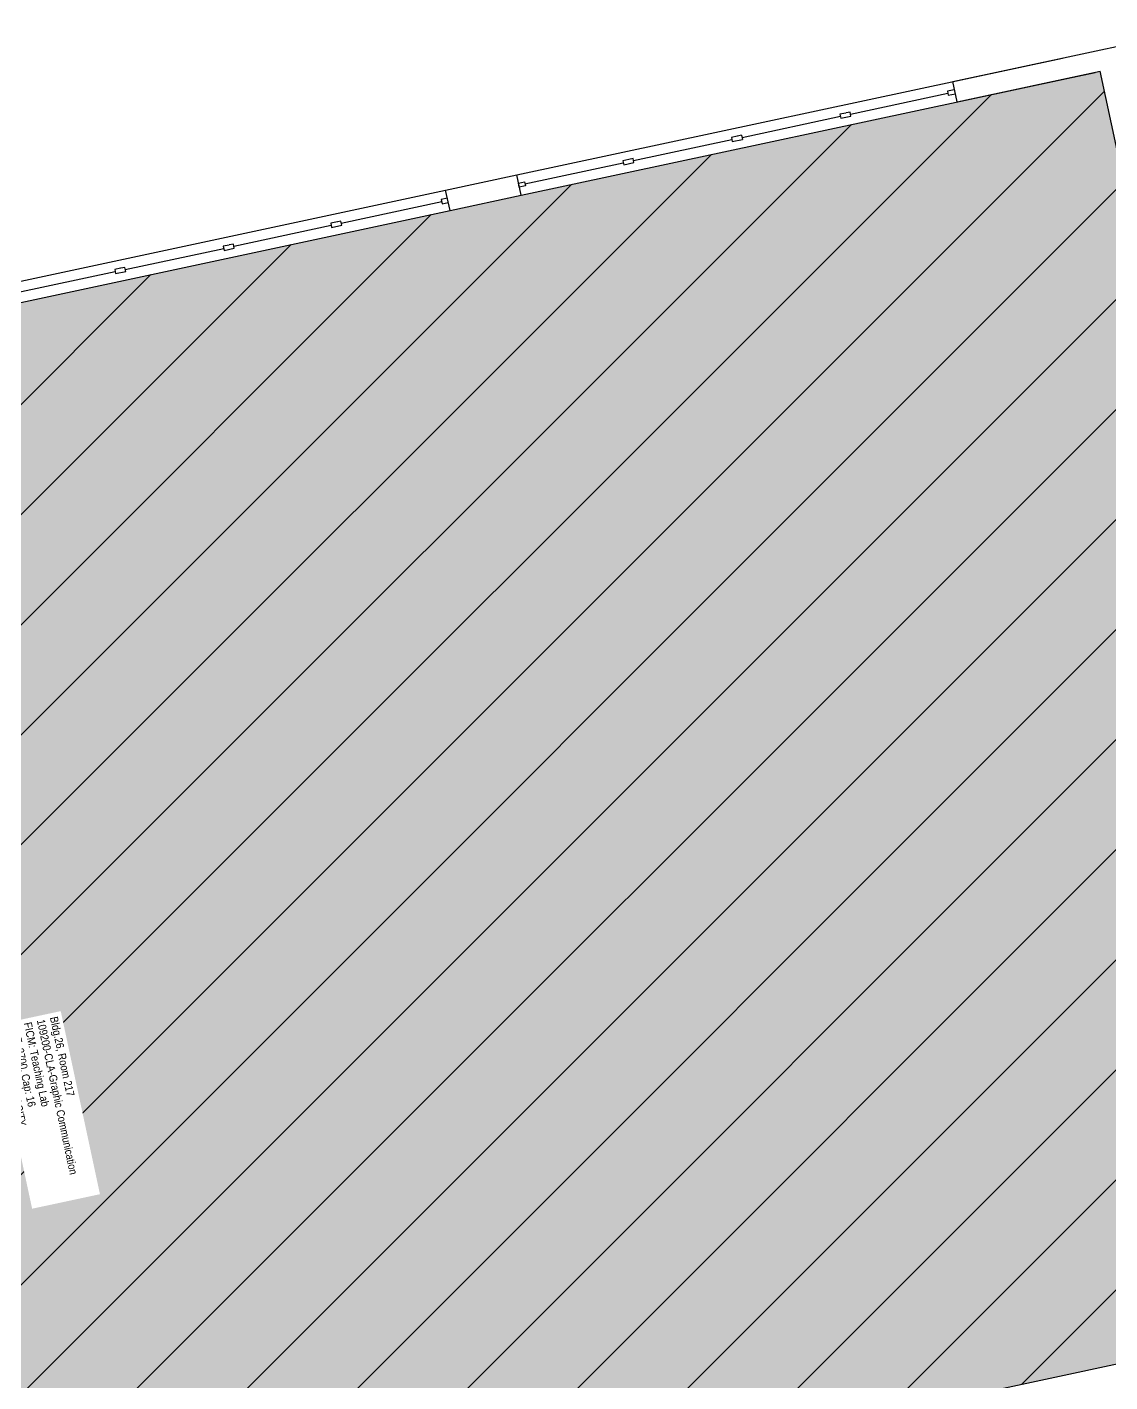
# Model space of a CAD drawing. Header units: inches. Extents: x 69208489 to 69211574, y 27667965 to 27670281.
# Drawn here: x 69210245 to 69210767, y 27669387 to 27670040 of the extents above; entities that cross this region are included whole.
import ezdxf
from ezdxf.enums import TextEntityAlignment as Align

# ---------------------------------------------------------------- set-up
doc = ezdxf.new("R2010")
doc.units = ezdxf.units.IN
doc.header["$LTSCALE"] = 10
doc.header["$MEASUREMENT"] = 0
for name, color, linetype in [('A-GLAZ', 1, 'CONTINUOUS'), ('A-IDEN-RNUM', 7, 'CONTINUOUS'), ('A-IDEN-SNUM', 4, 'CONTINUOUS'), ('A-IDEN-VNUM', 4, 'CONTINUOUS'), ('A-WALL', 5, 'CONTINUOUS'), ('Rooms-Capacity', 4, 'CONTINUOUS'), ('Rooms-Category-Color', 7, 'CONTINUOUS'), ('Rooms-College-Color', 7, 'CONTINUOUS'), ('Rooms-Department-Color', 7, 'CONTINUOUS'), ('Rooms-Division-Color', 7, 'CONTINUOUS'), ('Rooms-Information', 7, 'CONTINUOUS')]:
    doc.layers.add(name, color=color, linetype=linetype)
doc.styles.add('CP_ROOMSNUMBER', font='arial.ttf', dxfattribs={"height": 1})
doc.styles.add('CP_ROOMVNUMBER', font='arial.ttf', dxfattribs={"width": 0.85, "height": 0.075})

msp = doc.modelspace()

# ---------------------------------------------------------------- hatches: boundary and pattern name
at = {"layer": 'Rooms-Capacity'}
h = msp.add_hatch(dxfattribs=at)
h.set_pattern_fill('ANSI31', color=256, scale=300, style=0)
h.set_pattern_definition([(45, (0, 0), (-26.516504294, 26.516504294), [])])
h.paths.add_polyline_path([(69210760.15, 27670018.56), (69210746.46, 27670015.63), (69210760.15, 27670018.56), (69210762.59, 27670019.09), (69210782.9, 27669924.24), (69210804.68, 27669822.54), (69210818.5, 27669758), (69210820.95, 27669758.53), (69210821.37, 27669756.57), (69210837.28, 27669682.26), (69210837.7, 27669680.3), (69210835.25, 27669679.78), (69210841.12, 27669652.4), (69210841.96, 27669648.49), (69210847.4, 27669623.06), (69210869.18, 27669521.37), (69210890.54, 27669421.63), (69210817.2, 27669405.93), (69210817.51, 27669404.46), (69210815.56, 27669404.04), (69210780.36, 27669396.5), (69210778.4, 27669396.08), (69210778.09, 27669397.55), (69210692.04, 27669379.12), (69210692.35, 27669377.66), (69210690.4, 27669377.24), (69210616.08, 27669361.32), (69210614.13, 27669360.9), (69210613.81, 27669362.37), (69210600.12, 27669359.44), (69210598.87, 27669365.31), (69210587.13, 27669362.79), (69210588.39, 27669356.93), (69210302.86, 27669295.78), (69210301.61, 27669301.65), (69210289.87, 27669299.13), (69210291.13, 27669293.27), (69210269.62, 27669288.66), (69210269.93, 27669287.19), (69210267.97, 27669286.77), (69210193.66, 27669270.86), (69210191.7, 27669270.44), (69210191.39, 27669271.91), (69210081.87, 27669248.45), (69210082.19, 27669246.99), (69210080.23, 27669246.57), (69210045.03, 27669239.03), (69210043.07, 27669238.61), (69210042.76, 27669240.08), (69210005.6, 27669232.12), (69210004.35, 27669237.99), (69210002.39, 27669237.57), (69209971.82, 27669380.33), (69209970.35, 27669380.02), (69209969.93, 27669381.97), (69209954.02, 27669456.29), (69209953.6, 27669458.24), (69209955.06, 27669458.56), (69209928.68, 27669581.76), (69210057.75, 27669609.41), (69210048.96, 27669650.47), (69210047.28, 27669658.3), (69210032.21, 27669728.7), (69210047.85, 27669732.05), (69210047.54, 27669733.52), (69210046.49, 27669738.41), (69210046.18, 27669739.87), (69210010.97, 27669732.34), (69209893.63, 27669707.21), (69209867.88, 27669827.48), (69210004.77, 27669856.8), (69210016.51, 27669859.31), (69210055.62, 27669867.69), (69210151.94, 27669888.31), (69210186.16, 27669895.64), (69210449.2, 27669951.97), (69210464.35, 27669955.22), (69210468.26, 27669956.05), (69210483.42, 27669959.3), (69210693.65, 27670004.32), (69210746.46, 27670015.63), (69210693.65, 27670004.32), (69210746.46, 27670015.63)])
at = {"layer": 'Rooms-Category-Color', "true_color": 0xe3f498}
msp.add_hatch(color=61, dxfattribs=at).paths.add_polyline_path([(69210760.15, 27670018.56), (69210746.46, 27670015.63), (69210760.15, 27670018.56), (69210762.59, 27670019.09), (69210782.9, 27669924.24), (69210804.68, 27669822.54), (69210818.5, 27669758), (69210820.95, 27669758.53), (69210821.37, 27669756.57), (69210837.28, 27669682.26), (69210837.7, 27669680.3), (69210835.25, 27669679.78), (69210841.12, 27669652.4), (69210841.96, 27669648.49), (69210847.4, 27669623.06), (69210869.18, 27669521.37), (69210890.54, 27669421.63), (69210817.2, 27669405.93), (69210817.51, 27669404.46), (69210815.56, 27669404.04), (69210780.36, 27669396.5), (69210778.4, 27669396.08), (69210778.09, 27669397.55), (69210692.04, 27669379.12), (69210692.35, 27669377.66), (69210690.4, 27669377.24), (69210616.08, 27669361.32), (69210614.13, 27669360.9), (69210613.81, 27669362.37), (69210600.12, 27669359.44), (69210598.87, 27669365.31), (69210587.13, 27669362.79), (69210588.39, 27669356.93), (69210302.86, 27669295.78), (69210301.61, 27669301.65), (69210289.87, 27669299.13), (69210291.13, 27669293.27), (69210269.62, 27669288.66), (69210269.93, 27669287.19), (69210267.97, 27669286.77), (69210193.66, 27669270.86), (69210191.7, 27669270.44), (69210191.39, 27669271.91), (69210081.87, 27669248.45), (69210082.19, 27669246.99), (69210080.23, 27669246.57), (69210045.03, 27669239.03), (69210043.07, 27669238.61), (69210042.76, 27669240.08), (69210005.6, 27669232.12), (69210004.35, 27669237.99), (69210002.39, 27669237.57), (69209971.82, 27669380.33), (69209970.35, 27669380.02), (69209969.93, 27669381.97), (69209954.02, 27669456.29), (69209953.6, 27669458.24), (69209955.06, 27669458.56), (69209928.68, 27669581.76), (69210057.75, 27669609.41), (69210048.96, 27669650.47), (69210047.28, 27669658.3), (69210032.21, 27669728.7), (69210047.85, 27669732.05), (69210047.54, 27669733.52), (69210046.49, 27669738.41), (69210046.18, 27669739.87), (69210010.97, 27669732.34), (69209893.63, 27669707.21), (69209867.88, 27669827.48), (69210004.77, 27669856.8), (69210016.51, 27669859.31), (69210055.62, 27669867.69), (69210151.94, 27669888.31), (69210186.16, 27669895.64), (69210449.2, 27669951.97), (69210464.35, 27669955.22), (69210468.26, 27669956.05), (69210483.42, 27669959.3), (69210693.65, 27670004.32), (69210746.46, 27670015.63), (69210693.65, 27670004.32), (69210746.46, 27670015.63)])
at = {"layer": 'Rooms-College-Color', "true_color": 0xb2d6e9}
msp.add_hatch(color=254, dxfattribs=at).paths.add_polyline_path([(69210760.15, 27670018.56), (69210746.46, 27670015.63), (69210760.15, 27670018.56), (69210762.59, 27670019.09), (69210782.9, 27669924.24), (69210804.68, 27669822.54), (69210818.5, 27669758), (69210820.95, 27669758.53), (69210821.37, 27669756.57), (69210837.28, 27669682.26), (69210837.7, 27669680.3), (69210835.25, 27669679.78), (69210841.12, 27669652.4), (69210841.96, 27669648.49), (69210847.4, 27669623.06), (69210869.18, 27669521.37), (69210890.54, 27669421.63), (69210817.2, 27669405.93), (69210817.51, 27669404.46), (69210815.56, 27669404.04), (69210780.36, 27669396.5), (69210778.4, 27669396.08), (69210778.09, 27669397.55), (69210692.04, 27669379.12), (69210692.35, 27669377.66), (69210690.4, 27669377.24), (69210616.08, 27669361.32), (69210614.13, 27669360.9), (69210613.81, 27669362.37), (69210600.12, 27669359.44), (69210598.87, 27669365.31), (69210587.13, 27669362.79), (69210588.39, 27669356.93), (69210302.86, 27669295.78), (69210301.61, 27669301.65), (69210289.87, 27669299.13), (69210291.13, 27669293.27), (69210269.62, 27669288.66), (69210269.93, 27669287.19), (69210267.97, 27669286.77), (69210193.66, 27669270.86), (69210191.7, 27669270.44), (69210191.39, 27669271.91), (69210081.87, 27669248.45), (69210082.19, 27669246.99), (69210080.23, 27669246.57), (69210045.03, 27669239.03), (69210043.07, 27669238.61), (69210042.76, 27669240.08), (69210005.6, 27669232.12), (69210004.35, 27669237.99), (69210002.39, 27669237.57), (69209971.82, 27669380.33), (69209970.35, 27669380.02), (69209969.93, 27669381.97), (69209954.02, 27669456.29), (69209953.6, 27669458.24), (69209955.06, 27669458.56), (69209928.68, 27669581.76), (69210057.75, 27669609.41), (69210048.96, 27669650.47), (69210047.28, 27669658.3), (69210032.21, 27669728.7), (69210047.85, 27669732.05), (69210047.54, 27669733.52), (69210046.49, 27669738.41), (69210046.18, 27669739.87), (69210010.97, 27669732.34), (69209893.63, 27669707.21), (69209867.88, 27669827.48), (69210004.77, 27669856.8), (69210016.51, 27669859.31), (69210055.62, 27669867.69), (69210151.94, 27669888.31), (69210186.16, 27669895.64), (69210449.2, 27669951.97), (69210464.35, 27669955.22), (69210468.26, 27669956.05), (69210483.42, 27669959.3), (69210693.65, 27670004.32), (69210746.46, 27670015.63), (69210693.65, 27670004.32), (69210746.46, 27670015.63)])
at = {"layer": 'Rooms-Department-Color', "true_color": 0xb2d6e9}
msp.add_hatch(color=254, dxfattribs=at).paths.add_polyline_path([(69210760.15, 27670018.56), (69210746.46, 27670015.63), (69210760.15, 27670018.56), (69210762.59, 27670019.09), (69210782.9, 27669924.24), (69210804.68, 27669822.54), (69210818.5, 27669758), (69210820.95, 27669758.53), (69210821.37, 27669756.57), (69210837.28, 27669682.26), (69210837.7, 27669680.3), (69210835.25, 27669679.78), (69210841.12, 27669652.4), (69210841.96, 27669648.49), (69210847.4, 27669623.06), (69210869.18, 27669521.37), (69210890.54, 27669421.63), (69210817.2, 27669405.93), (69210817.51, 27669404.46), (69210815.56, 27669404.04), (69210780.36, 27669396.5), (69210778.4, 27669396.08), (69210778.09, 27669397.55), (69210692.04, 27669379.12), (69210692.35, 27669377.66), (69210690.4, 27669377.24), (69210616.08, 27669361.32), (69210614.13, 27669360.9), (69210613.81, 27669362.37), (69210600.12, 27669359.44), (69210598.87, 27669365.31), (69210587.13, 27669362.79), (69210588.39, 27669356.93), (69210302.86, 27669295.78), (69210301.61, 27669301.65), (69210289.87, 27669299.13), (69210291.13, 27669293.27), (69210269.62, 27669288.66), (69210269.93, 27669287.19), (69210267.97, 27669286.77), (69210193.66, 27669270.86), (69210191.7, 27669270.44), (69210191.39, 27669271.91), (69210081.87, 27669248.45), (69210082.19, 27669246.99), (69210080.23, 27669246.57), (69210045.03, 27669239.03), (69210043.07, 27669238.61), (69210042.76, 27669240.08), (69210005.6, 27669232.12), (69210004.35, 27669237.99), (69210002.39, 27669237.57), (69209971.82, 27669380.33), (69209970.35, 27669380.02), (69209969.93, 27669381.97), (69209954.02, 27669456.29), (69209953.6, 27669458.24), (69209955.06, 27669458.56), (69209928.68, 27669581.76), (69210057.75, 27669609.41), (69210048.96, 27669650.47), (69210047.28, 27669658.3), (69210032.21, 27669728.7), (69210047.85, 27669732.05), (69210047.54, 27669733.52), (69210046.49, 27669738.41), (69210046.18, 27669739.87), (69210010.97, 27669732.34), (69209893.63, 27669707.21), (69209867.88, 27669827.48), (69210004.77, 27669856.8), (69210016.51, 27669859.31), (69210055.62, 27669867.69), (69210151.94, 27669888.31), (69210186.16, 27669895.64), (69210449.2, 27669951.97), (69210464.35, 27669955.22), (69210468.26, 27669956.05), (69210483.42, 27669959.3), (69210693.65, 27670004.32), (69210746.46, 27670015.63), (69210693.65, 27670004.32), (69210746.46, 27670015.63)])
at = {"layer": 'Rooms-Division-Color', "true_color": 0xb2d6e9}
msp.add_hatch(color=254, dxfattribs=at).paths.add_polyline_path([(69210760.15, 27670018.56), (69210746.46, 27670015.63), (69210760.15, 27670018.56), (69210762.59, 27670019.09), (69210782.9, 27669924.24), (69210804.68, 27669822.54), (69210818.5, 27669758), (69210820.95, 27669758.53), (69210821.37, 27669756.57), (69210837.28, 27669682.26), (69210837.7, 27669680.3), (69210835.25, 27669679.78), (69210841.12, 27669652.4), (69210841.96, 27669648.49), (69210847.4, 27669623.06), (69210869.18, 27669521.37), (69210890.54, 27669421.63), (69210817.2, 27669405.93), (69210817.51, 27669404.46), (69210815.56, 27669404.04), (69210780.36, 27669396.5), (69210778.4, 27669396.08), (69210778.09, 27669397.55), (69210692.04, 27669379.12), (69210692.35, 27669377.66), (69210690.4, 27669377.24), (69210616.08, 27669361.32), (69210614.13, 27669360.9), (69210613.81, 27669362.37), (69210600.12, 27669359.44), (69210598.87, 27669365.31), (69210587.13, 27669362.79), (69210588.39, 27669356.93), (69210302.86, 27669295.78), (69210301.61, 27669301.65), (69210289.87, 27669299.13), (69210291.13, 27669293.27), (69210269.62, 27669288.66), (69210269.93, 27669287.19), (69210267.97, 27669286.77), (69210193.66, 27669270.86), (69210191.7, 27669270.44), (69210191.39, 27669271.91), (69210081.87, 27669248.45), (69210082.19, 27669246.99), (69210080.23, 27669246.57), (69210045.03, 27669239.03), (69210043.07, 27669238.61), (69210042.76, 27669240.08), (69210005.6, 27669232.12), (69210004.35, 27669237.99), (69210002.39, 27669237.57), (69209971.82, 27669380.33), (69209970.35, 27669380.02), (69209969.93, 27669381.97), (69209954.02, 27669456.29), (69209953.6, 27669458.24), (69209955.06, 27669458.56), (69209928.68, 27669581.76), (69210057.75, 27669609.41), (69210048.96, 27669650.47), (69210047.28, 27669658.3), (69210032.21, 27669728.7), (69210047.85, 27669732.05), (69210047.54, 27669733.52), (69210046.49, 27669738.41), (69210046.18, 27669739.87), (69210010.97, 27669732.34), (69209893.63, 27669707.21), (69209867.88, 27669827.48), (69210004.77, 27669856.8), (69210016.51, 27669859.31), (69210055.62, 27669867.69), (69210151.94, 27669888.31), (69210186.16, 27669895.64), (69210449.2, 27669951.97), (69210464.35, 27669955.22), (69210468.26, 27669956.05), (69210483.42, 27669959.3), (69210693.65, 27670004.32), (69210746.46, 27670015.63), (69210693.65, 27670004.32), (69210746.46, 27670015.63)])

# ---------------------------------------------------------------- linework, layer by layer
at = {"layer": 'A-GLAZ'}
for p, q in [((69210481.33, 27669969.08), (69210744.36, 27670025.41)), ((69210483.42, 27669959.3), (69210746.46, 27670015.63)), ((69210642.25, 27669998.43), (69210689.18, 27670008.48)), ((69210589.94, 27669987.22), (69210637.36, 27669997.38)), ((69210537.62, 27669976.02), (69210585.05, 27669986.18)), ((69210485.31, 27669964.82), (69210532.73, 27669974.97)), ((69210184.07, 27669905.42), (69210447.1, 27669961.75)), ((69210186.16, 27669895.64), (69210449.2, 27669951.97)), ((69210396.81, 27669945.87), (69210445.22, 27669956.23)), ((69210344.99, 27669934.77), (69210391.92, 27669944.82)), ((69210292.68, 27669923.57), (69210340.1, 27669933.72)), ((69210240.36, 27669912.36), (69210287.79, 27669922.52))]:
    msp.add_line(p, q, dxfattribs=at)
at = {"layer": 'A-WALL'}
for p, q in [((69210691.56, 27670014.1), (69210814.28, 27670040.38)), ((69210693.65, 27670004.32), (69210762.59, 27670019.09)), ((69210746.46, 27670015.63), (69210760.15, 27670018.56)), ((69210818.5, 27669758), (69210762.59, 27670019.09)), ((69210693.65, 27670004.32), (69210691.56, 27670014.1)), ((69210692.28, 27670010.16), (69210688.98, 27670009.46)), ((69210688.98, 27670009.46), (69210689.39, 27670007.5)), ((69210689.39, 27670007.5), (69210692.82, 27670008.23)), ((69210639.96, 27669998.96), (69210637.15, 27669998.36)), ((69210637.15, 27669998.36), (69210637.57, 27669996.4)), ((69210637.57, 27669996.4), (69210642.46, 27669997.45)), ((69210642.04, 27669999.4), (69210640.08, 27669998.99)), ((69210642.46, 27669997.45), (69210642.04, 27669999.4)), ((69210587.65, 27669987.76), (69210584.84, 27669987.15)), ((69210584.84, 27669987.15), (69210585.26, 27669985.2)), ((69210585.26, 27669985.2), (69210590.14, 27669986.25)), ((69210589.73, 27669988.2), (69210587.77, 27669987.78)), ((69210589.73, 27669988.2), (69210590.14, 27669986.25)), ((69210535.33, 27669976.55), (69210532.52, 27669975.95)), ((69210532.52, 27669975.95), (69210532.94, 27669974)), ((69210532.94, 27669974), (69210537.83, 27669975.04)), ((69210537.41, 27669977), (69210535.46, 27669976.58)), ((69210537.83, 27669975.04), (69210537.41, 27669977)), ((69210447.1, 27669961.75), (69210481.33, 27669969.08)), ((69210483.42, 27669959.3), (69210481.33, 27669969.08)), ((69210482.16, 27669965.17), (69210485.1, 27669965.8)), ((69210482.37, 27669964.19), (69210482.16, 27669965.17)), ((69210485.1, 27669965.8), (69210485.52, 27669963.84)), ((69210449.2, 27669951.97), (69210447.1, 27669961.75)), ((69210449.2, 27669951.97), (69210483.42, 27669959.3)), ((69210482.58, 27669963.21), (69210482.37, 27669964.19)), ((69210485.52, 27669963.84), (69210482.58, 27669963.21)), ((69210447.94, 27669957.84), (69210445.01, 27669957.21)), ((69210445.01, 27669957.21), (69210445.43, 27669955.25)), ((69210445.43, 27669955.25), (69210448.36, 27669955.88)), ((69210395.02, 27669946.5), (69210391.72, 27669945.8)), ((69210391.72, 27669945.8), (69210392.13, 27669943.84)), ((69210396.6, 27669946.84), (69210395.14, 27669946.53)), ((69210397.02, 27669944.89), (69210396.6, 27669946.84)), ((69210392.13, 27669943.84), (69210397.02, 27669944.89)), ((69210342.7, 27669935.3), (69210339.89, 27669934.7)), ((69210339.89, 27669934.7), (69210340.31, 27669932.74)), ((69210340.31, 27669932.74), (69210345.2, 27669933.79)), ((69210344.78, 27669935.75), (69210342.82, 27669935.33)), ((69210345.2, 27669933.79), (69210344.78, 27669935.75)), ((69210290.39, 27669924.1), (69210287.58, 27669923.5)), ((69210287.58, 27669923.5), (69210288, 27669921.54)), ((69210288, 27669921.54), (69210292.88, 27669922.59)), ((69210292.47, 27669924.54), (69210290.51, 27669924.12)), ((69210292.88, 27669922.59), (69210292.47, 27669924.54)), ((69210692.04, 27669379.12), (69210778.09, 27669397.55))]:
    msp.add_line(p, q, dxfattribs=at)

# ---------------------------------------------------------------- texts
at = {"layer": 'A-IDEN-RNUM', "style": 'CP_ROOMSNUMBER', "width": 0.85}
msp.add_text('0217-00', height=1, rotation=282.09, dxfattribs=at).set_placement((69210249.47, 27669534.05), align=Align.MIDDLE)
at = {"layer": 'A-IDEN-SNUM', "style": 'CP_ROOMSNUMBER', "width": 0.85}
msp.add_text('0260021700', height=1, rotation=282.09, dxfattribs=at).set_placement((69210250.33, 27669535.85), align=Align.MIDDLE)
at = {"layer": 'A-IDEN-VNUM', "style": 'CP_ROOMVNUMBER', "width": 0.85}
msp.add_text('217', height=27, rotation=282.08743, dxfattribs=at).set_placement((69210249.96, 27669534.16), align=Align.MIDDLE)

# ---------------------------------------------------------------- next in the draw order: texts
at = {"layer": 'Rooms-Information', "insert": (69210231.11, 27669557.47), "char_height": 3.85714, "width": 86.4, "attachment_point": 7, "rotation": 282.08743, "style": 'CP_ROOMVNUMBER', "bg_fill": 3, "box_fill_scale": 1.5, "bg_fill_color": 256, "bg_fill_true_color": 13158600, "bg_fill_transparency": 0}
msp.add_mtext('Bldg.26, Room 217^M^J109200-CLA-Graphic Communication^M^JFICM: Teaching Lab^M^JASF: 3700, Cap: 16^M^JACADEMIC CAPACITY', dxfattribs=at)

doc.saveas('drawing.dxf')
